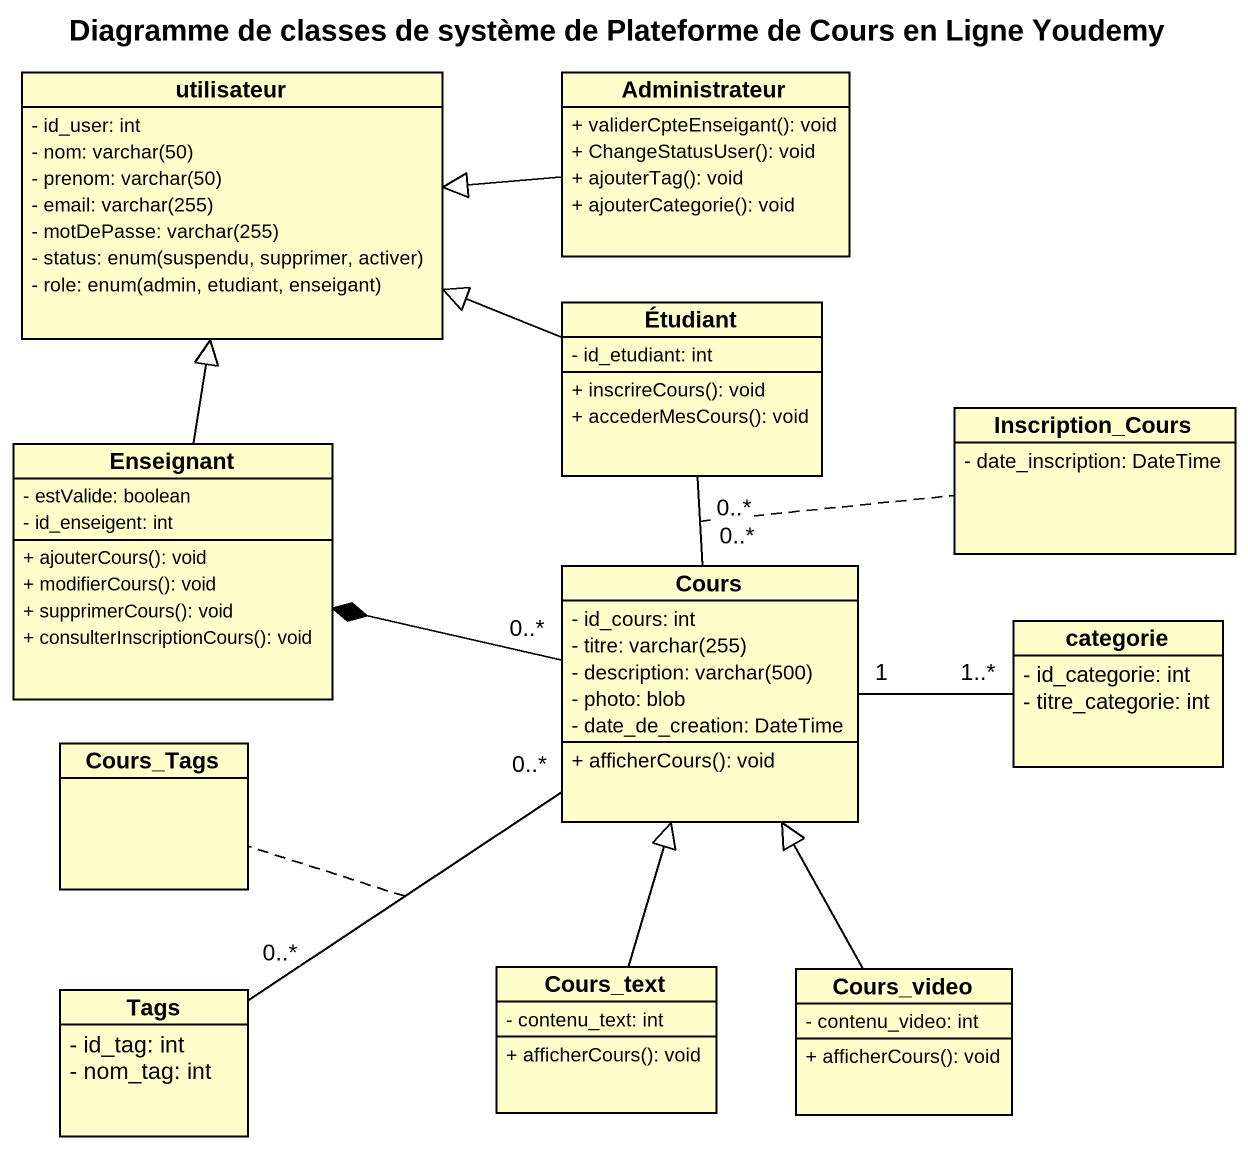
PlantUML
@startuml
title Diagramme de classes de système de Plateforme de Cours en Ligne Youdemy
hide circle
hide empty members
skinparam classAttributeIconSize 0
class utilisateur {
  - id_user: int
  {field} - nom: varchar(50)
  {field} - prenom: varchar(50)
  {field} - email: varchar(255)
  {field} - motDePasse: varchar(255)
  {field} - status: enum(suspendu, supprimer, activer)
  {field} - role: enum(admin, etudiant, enseigant)
}
class Administrateur {
  + validerCpteEnseigant(): void
  + ChangeStatusUser(): void
  + ajouterTag(): void
  + ajouterCategorie(): void
}
class Étudiant {
  - id_etudiant: int
  + inscrireCours(): void
  + accederMesCours(): void
}
class Enseignant {
  - estValide: boolean
  - id_enseigent: int
  + ajouterCours(): void
  + modifierCours(): void
  + supprimerCours(): void
  + consulterInscriptionCours(): void
}
class Inscription_Cours {
  - date_inscription: DateTime
}
class Cours {
  - id_cours: int
  {field} - titre: varchar(255)
  {field} - description: varchar(500)
  - photo: blob
  - date_de_creation: DateTime
  + afficherCours(): void
}
class categorie {
  - id_categorie: int
  - titre_categorie: int
}
class Cours_Tags
class Tags {
  - id_tag: int
  - nom_tag: int
}
class Cours_text {
  - contenu_text: int
  + afficherCours(): void
}
class Cours_video {
  - contenu_video: int
  + afficherCours(): void
}
Administrateur -left-|> utilisateur
Étudiant -left-|> utilisateur
Étudiant "0..*" -- "0..*" Cours
(Étudiant, Cours) .. Inscription_Cours
Enseignant -up-|> utilisateur
Cours "0..*" -left-* Enseignant
Cours "0..*" -- "0..*" Tags
(Cours, Tags) .. Cours_Tags
categorie "1..*" -left- "1" Cours
Cours_text -up-|> Cours
Cours_video -up-|> Cours
@enduml
